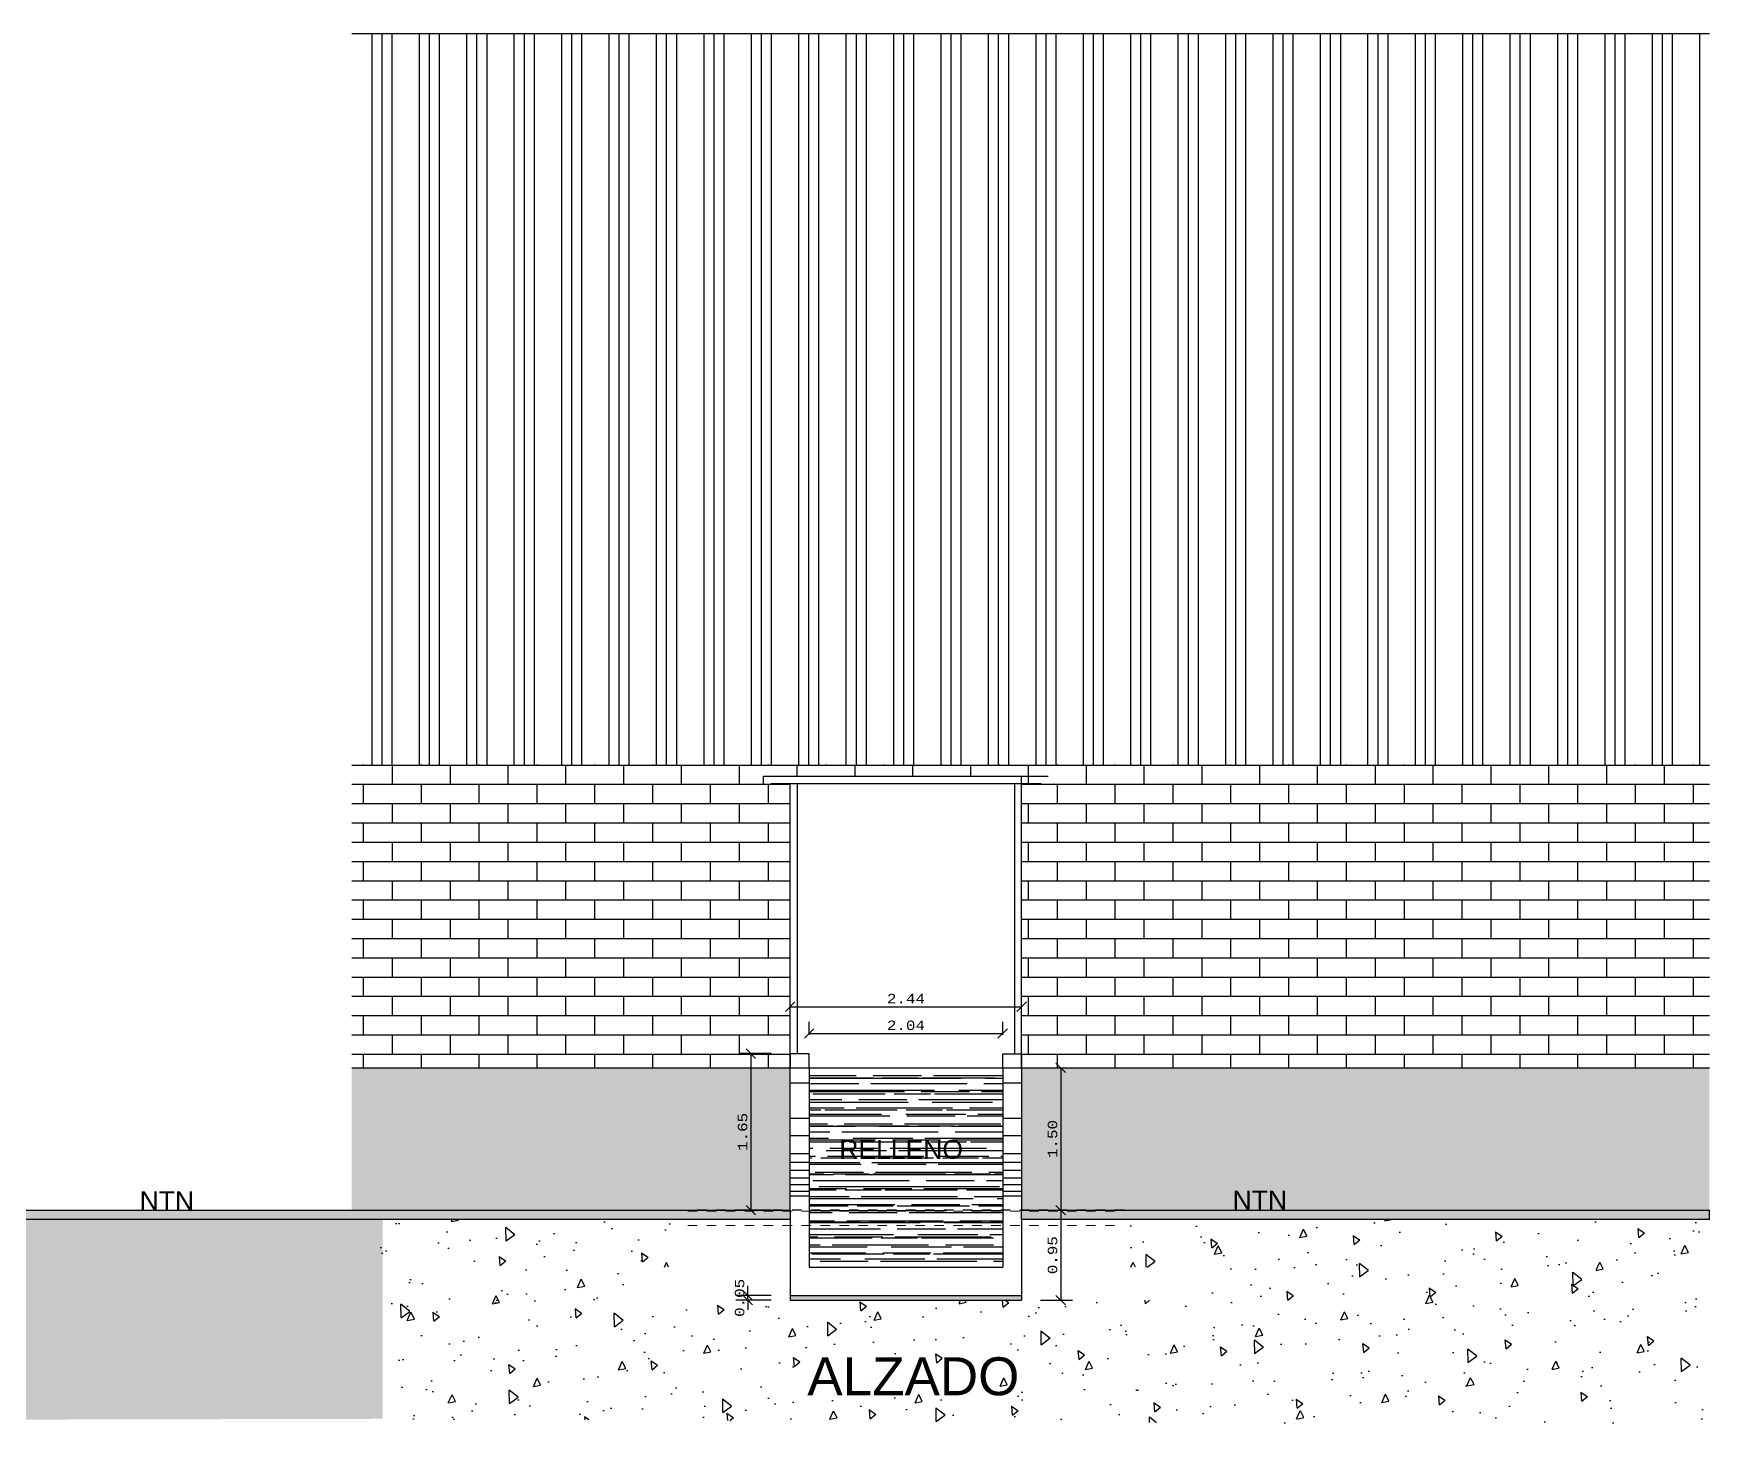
# Model space of a CAD drawing. Header units: millimetres. Extents: x 1263 to 2085, y 1308 to 1444.
# Drawn here: x 1924.11 to 1941.78, y 1383.68 to 1398.52 of the extents above; entities that cross this region are included whole.
import ezdxf

# ---------------------------------------------------------------- set-up
doc = ezdxf.new("R2010")
doc.units = ezdxf.units.MM
doc.linetypes.add('DASHED2', pattern=[0.375, 0.25, -0.125])
doc.layers.add('Cotas', color=144, linetype='Continuous', lineweight=0)
doc.layers.add('Tubo-dre', color=170, linetype='Continuous', lineweight=0)
doc.styles.add('corrier new', font='cour.ttf', dxfattribs={"height": 0.1})
doc.styles.get("Standard").update_dxf_attribs({"font": 'arial.ttf'})
doc.dimstyles.new('Ing_metros_anotativa', dxfattribs={"dimscale": 0, "dimtxt": 0.1, "dimasz": 0.1, "dimexe": 0.125, "dimexo": 0.2, "dimgap": 0.03, "dimtad": 1, "dimzin": 1, "dimdsep": 46, "dimtxsty": 'corrier new', "dimblk": 'OBLIQUE', "dimcen": 0, "dimadec": 0, "dimazin": 0, "dimtfac": 1, "dimtix": 1, "dimtmove": 0, "dimatfit": 3, "dimfxl": 1, "dimarcsym": 0})
pattern_1 = [(95, (972.583, 586.6442), (0.70047325, 0.5877669), [0.09525, -1.04775]), (40, (972.583, 586.6442), (-0.8000923, 0.55088364), [0.0762, -0.8382029]), (145.451445, (972.6414, 586.69315), (-0.099619, 1.1386505), [0.08095004, -0.8904512]), (91.1842, (972.4034, 586.8238), (1.1070512, 0.8097671), [0.142875, -1.571625]), (141.63556, (972.4957, 586.8913), (-0.0354331, 1.7141338), [0.1214251, -1.335678]), (36.18415, (972.4034, 586.8238), (-0.0354331, 1.7141338), [0.1142998, -1.2572987]), (66, (972.5381, 586.8687), (0.8975999, 0.17447575), [0.09525, -1.04775]), (11, (972.5381, 586.8687), (-0.4326996, 0.869706), [0.0762, -0.8382]), (116.451445, (972.6129, 586.8832), (0.46490026, 1.0441817), [0.08095004, -0.8904497]), (82.5, (972.58304, 586.64417), (-0.288027345, 0.30986707), [0, -0.82804, 0, -0.8509, 0, -0.841375]), (52.5, (972.58304, 586.64417), (-0.11794864, 0.590435), [0, -0.48514, 0, -0.80899, 0, -0.320675]), (12.5, (972.38278, 586.4439), (0.499639315, 0.45913098), [0, -0.3175, 0, -0.9906, 0, -1.31445]), (2.5, (972.293, 586.3541), (0.43381952, 0.61361196), [0, -0.41275, 0, -0.65786, 0, -0.93345])]

# ---------------------------------------------------------------- blocks, each defined once
blk = doc.blocks.new('_Oblique')
at = {"color": 0, "linetype": 'ByBlock', "lineweight": -2}
blk.add_line((-0.5, -0.5), (0.5, 0.5), dxfattribs=at)
blk = doc.blocks.new('*D310')
at = {"layer": 'Cotas', "color": 0, "lineweight": -2, "transparency": 16777216}
for p, q in [((1932.085, 1387.964), (1932.085, 1388.384)), ((1934.525, 1387.964), (1934.525, 1388.384)), ((1932.085, 1388.259), (1934.525, 1388.259))]:
    blk.add_line(p, q, dxfattribs=at)
at = {"layer": 'Defpoints', "color": 0, "transparency": 16777216}
for p in [(1934.525, 1388.259), (1932.085, 1387.764), (1934.525, 1387.764)]:
    blk.add_point(p, dxfattribs=at)
at = {"layer": 'Cotas', "color": 0, "lineweight": -2, "transparency": 16777216, "xscale": 0.1, "yscale": 0.1, "zscale": 0.1, "rotation": 180}
blk.add_blockref('_Oblique', (1932.085, 1388.259), dxfattribs=at)
at = {"layer": 'Cotas', "color": 0, "lineweight": -2, "transparency": 16777216, "xscale": 0.1, "yscale": 0.1, "zscale": 0.1}
blk.add_blockref('_Oblique', (1934.525, 1388.259), dxfattribs=at)
at = {"layer": 'Cotas', "color": 0, "transparency": 16777216, "insert": (1933.305, 1388.345), "char_height": 0.1, "attachment_point": 5, "style": 'corrier new'}
blk.add_mtext('2.44', dxfattribs=at)
blk = doc.blocks.new('*D311')
at = {"layer": 'Cotas', "color": 0, "lineweight": -2, "transparency": 16777216}
for p, q in [((1932.285, 1387.964), (1932.285, 1388.101)), ((1932.285, 1387.976), (1934.325, 1387.976)), ((1934.325, 1387.964), (1934.325, 1388.101))]:
    blk.add_line(p, q, dxfattribs=at)
at = {"layer": 'Defpoints', "color": 0, "transparency": 16777216}
for p in [(1934.325, 1387.976), (1932.285, 1387.764), (1934.325, 1387.764)]:
    blk.add_point(p, dxfattribs=at)
at = {"layer": 'Cotas', "color": 0, "lineweight": -2, "transparency": 16777216, "xscale": 0.1, "yscale": 0.1, "zscale": 0.1, "rotation": 180}
blk.add_blockref('_Oblique', (1932.285, 1387.976), dxfattribs=at)
at = {"layer": 'Cotas', "color": 0, "lineweight": -2, "transparency": 16777216, "xscale": 0.1, "yscale": 0.1, "zscale": 0.1}
blk.add_blockref('_Oblique', (1934.325, 1387.976), dxfattribs=at)
at = {"layer": 'Cotas', "color": 0, "transparency": 16777216, "insert": (1933.305, 1388.062), "char_height": 0.1, "attachment_point": 5, "style": 'corrier new'}
blk.add_mtext('2.04', dxfattribs=at)
blk = doc.blocks.new('*D312')
at = {"layer": 'Cotas', "color": 0, "lineweight": -2, "transparency": 16777216}
for p, q in [((1931.885, 1387.764), (1931.545, 1387.764)), ((1931.67, 1387.764), (1931.67, 1386.114)), ((1931.885, 1386.114), (1931.545, 1386.114))]:
    blk.add_line(p, q, dxfattribs=at)
at = {"layer": 'Defpoints', "color": 0, "transparency": 16777216}
for p in [(1932.085, 1387.764), (1931.67, 1386.114), (1932.085, 1386.114)]:
    blk.add_point(p, dxfattribs=at)
at = {"layer": 'Cotas', "color": 0, "lineweight": -2, "transparency": 16777216, "xscale": 0.1, "yscale": 0.1, "zscale": 0.1}
for p, rotation in [((1931.67, 1387.764), 90), ((1931.67, 1386.114), 270)]:
    blk.add_blockref('_Oblique', p, dxfattribs=dict(at, rotation=rotation))
at = {"layer": 'Cotas', "color": 0, "transparency": 16777216, "insert": (1931.583, 1386.939), "char_height": 0.1, "attachment_point": 5, "rotation": 90, "style": 'corrier new'}
blk.add_mtext('1.65', dxfattribs=at)
blk = doc.blocks.new('*D313')
at = {"layer": 'Cotas', "color": 0, "lineweight": -2, "transparency": 16777216}
for p, q in [((1934.725, 1387.614), (1935.062, 1387.614)), ((1934.937, 1387.614), (1934.937, 1386.114)), ((1934.725, 1386.114), (1935.062, 1386.114))]:
    blk.add_line(p, q, dxfattribs=at)
at = {"layer": 'Defpoints', "color": 0, "transparency": 16777216}
for p in [(1934.525, 1387.614), (1934.525, 1386.114), (1934.937, 1386.114)]:
    blk.add_point(p, dxfattribs=at)
at = {"layer": 'Cotas', "color": 0, "lineweight": -2, "transparency": 16777216, "xscale": 0.1, "yscale": 0.1, "zscale": 0.1}
for p, rotation in [((1934.937, 1387.614), 90), ((1934.937, 1386.114), 270)]:
    blk.add_blockref('_Oblique', p, dxfattribs=dict(at, rotation=rotation))
at = {"layer": 'Cotas', "color": 0, "transparency": 16777216, "insert": (1934.851, 1386.864), "char_height": 0.1, "attachment_point": 5, "rotation": 90, "style": 'corrier new'}
blk.add_mtext('1.50', dxfattribs=at)
blk = doc.blocks.new('*D314')
at = {"layer": 'Cotas', "color": 0, "lineweight": -2, "transparency": 16777216}
for p, q in [((1934.725, 1386.114), (1935.062, 1386.114)), ((1934.937, 1386.114), (1934.937, 1385.164)), ((1934.725, 1385.164), (1935.062, 1385.164))]:
    blk.add_line(p, q, dxfattribs=at)
at = {"layer": 'Defpoints', "color": 0, "transparency": 16777216}
for p in [(1934.525, 1386.114), (1934.525, 1385.164), (1934.937, 1385.164)]:
    blk.add_point(p, dxfattribs=at)
at = {"layer": 'Cotas', "color": 0, "lineweight": -2, "transparency": 16777216, "xscale": 0.1, "yscale": 0.1, "zscale": 0.1}
for p, rotation in [((1934.937, 1386.114), 90), ((1934.937, 1385.164), 270)]:
    blk.add_blockref('_Oblique', p, dxfattribs=dict(at, rotation=rotation))
at = {"layer": 'Cotas', "color": 0, "transparency": 16777216, "insert": (1934.851, 1385.639), "char_height": 0.1, "attachment_point": 5, "rotation": 90, "style": 'corrier new'}
blk.add_mtext('0.95', dxfattribs=at)
blk = doc.blocks.new('*D320')
at = {"layer": 'Cotas', "color": 0, "lineweight": -2, "transparency": 16777216}
for p, q in [((1931.638, 1385.214), (1931.638, 1385.314)), ((1931.885, 1385.214), (1931.513, 1385.214)), ((1931.885, 1385.164), (1931.513, 1385.164)), ((1931.638, 1385.164), (1931.638, 1385.214)), ((1931.638, 1385.164), (1931.638, 1385.064))]:
    blk.add_line(p, q, dxfattribs=at)
at = {"layer": 'Defpoints', "color": 0, "transparency": 16777216}
for p in [(1931.638, 1385.214), (1932.085, 1385.214), (1932.085, 1385.164)]:
    blk.add_point(p, dxfattribs=at)
at = {"layer": 'Cotas', "color": 0, "lineweight": -2, "transparency": 16777216, "xscale": 0.1, "yscale": 0.1, "zscale": 0.1}
for p, rotation in [((1931.638, 1385.214), 270), ((1931.638, 1385.164), 90)]:
    blk.add_blockref('_Oblique', p, dxfattribs=dict(at, rotation=rotation))
at = {"layer": 'Cotas', "color": 0, "transparency": 16777216, "insert": (1931.552, 1385.189), "char_height": 0.1, "attachment_point": 5, "rotation": 90, "style": 'corrier new'}
blk.add_mtext('0.05', dxfattribs=at)

msp = doc.modelspace()

# ---------------------------------------------------------------- hatches: boundary and pattern name
at = {"transparency": 33554687}
h = msp.add_hatch(dxfattribs=at)
h.set_pattern_fill('GOST_GROUND', color=256, scale=0.05, angle=45)
h.set_pattern_definition([(90, (961.67573, 586.64417), (0.5, 0.5), [1]), (90, (961.7818, 586.75024), (0.5, 0.5), [1]), (90, (961.88787, 586.8563), (0.5, 0.5), [1])])
h.paths.add_polyline_path([(1941.77668, 1398.52098), (1927.4627, 1398.52098), (1927.4627, 1390.80708), (1941.77668, 1390.80708)])
h = msp.add_hatch(dxfattribs=at)
h.set_pattern_fill('AR-BRSTD', color=1, scale=0.003)
h.set_pattern_definition([(0, (961.67573, 586.64417), (0, 0.2032254), []), (90, (961.67573, 586.64417), (-0.3048, 0.2032254), [0.2032254, -0.2032254])])
h.paths.add_polyline_path([(1932.08476, 1390.61356), (1932.08857, 1390.68856), (1934.52476, 1390.68856), (1934.52476, 1387.61356), (1941.77668, 1387.61356), (1941.77668, 1390.81356), (1927.4627, 1390.81356), (1927.4627, 1387.61356), (1932.08476, 1387.61356)])
at = {"true_color": 0x636466, "transparency": 33554687}
h = msp.add_hatch(dxfattribs=at)
h.set_pattern_fill('AR-SAND', color=251, scale=0.002)
h.set_pattern_definition([(37.5, (961.67573, 586.64417), (-0.0032000626, 0.0978826475), [0, -0.077216, 0, -0.08636, 0, -0.08255]), (7.5, (961.67573, 586.64417), (0.089904657, 0.14336502), [0, -0.041656, 0, -0.069596, 0, -0.02667]), (327.5, (961.61325, 586.64417), (0.158198474, 0.000287437), [0, -0.0254, 0, -0.09144, 0, -0.11938]), (317.5, (961.61325, 586.64417), (0.15271129, 0.044585865), [0, -0.0127, 0, -0.059944, 0, -0.06858])])
h.paths.add_polyline_path([(1932.08476, 1387.61356), (1927.4627, 1387.61356), (1927.4627, 1386.11356), (1932.08476, 1386.11356)])
h.paths.add_polyline_path([(1941.77668, 1387.61356), (1934.52476, 1387.61356), (1934.52476, 1386.11356), (1941.77668, 1386.11356)])
at = {"transparency": 33554687}
h = msp.add_hatch(dxfattribs=at)
h.set_pattern_fill('AR-RROOF', color=32, scale=0.005)
h.set_pattern_definition([(0, (961.67573, 586.64417), (0.2794, 0.127), [1.905, -0.254, 0.635, -0.127]), (0, (961.84464, 586.70767), (-0.127, 0.16891), [0.381, -0.04191, 0.762, -0.09525]), (0, (961.73923, 586.75212), (0.6604, 0.08509), [1.016, -0.1778, 0.508, -0.127])])
h.paths.add_polyline_path([(1932.28476, 1387.61356), (1932.28476, 1385.51356), (1933.00476, 1385.51356), (1933.60476, 1385.51356), (1934.32476, 1385.51356), (1934.32476, 1387.61356)])
h = msp.add_hatch(dxfattribs=at)
h.set_pattern_fill('AR-CONC', color=32, scale=0.005, angle=45)
h.set_pattern_definition(pattern_1)
edge = h.paths.add_edge_path()
edge.add_spline(control_points=[(1889.48147, 1387.49509), (1889.48147, 1387.49509), (1889.52887, 1387.39241), (1889.52887, 1387.39241), (1889.52887, 1387.39241), (1889.55257, 1387.30552), (1889.55257, 1387.30552)], knot_values=[10.00002, 10.00002, 10.00002, 10.00002, 11.00002, 11.00002, 11.00002, 12, 12, 12, 12], degree=3, periodic=0)
edge.add_line((1889.57127, 1387.30053), (1889.55344, 1387.28271))
edge.add_spline(control_points=[(1889.55257, 1387.30552), (1889.56928, 1387.23636), (1889.55648, 1387.12542), (1889.53084, 1386.99942)], knot_values=[9.64740209, 9.64740209, 9.64740209, 9.64740209, 10, 10, 10, 10], degree=3, periodic=0)
edge.add_spline(control_points=[(1889.53084, 1386.99942), (1889.48377, 1386.76806), (1889.39342, 1386.48589), (1889.36299, 1386.31816)], knot_values=[9, 9, 9, 9, 9.64740209, 9.64740209, 9.64740209, 9.64740209], degree=3, periodic=0)
edge.add_spline(control_points=[(1889.36299, 1386.31816), (1889.36299, 1386.31816), (1889.36299, 1386.31127), (1889.36299, 1386.30236)], knot_values=[8.64711642, 8.64711642, 8.64711642, 8.64711642, 9, 9, 9, 9], degree=3, periodic=0)
edge.add_spline(control_points=[(1889.36299, 1386.26286), (1889.36299, 1386.26286), (1889.37089, 1386.23917), (1889.37089, 1386.23917)], knot_values=[7.00001, 7.00001, 7.00001, 7.00001, 7.99999, 7.99999, 7.99999, 7.99999], degree=3, periodic=0)
edge.add_spline(control_points=[(1889.37089, 1386.23917), (1889.3834, 1386.14333), (1889.37379, 1386.04551), (1889.3156, 1385.96271)], knot_values=[6, 6, 6, 6, 7, 7, 7, 7], degree=3, periodic=0)
edge.add_line((1889.36931, 1386.04011), (1889.3318, 1386.0026))
edge.add_spline(control_points=[(1889.37089, 1386.23917), (1889.3834, 1386.14333), (1889.37379, 1386.04551), (1889.3156, 1385.96271)], knot_values=[6, 6, 6, 6, 7, 7, 7, 7], degree=3, periodic=0)
edge.add_spline(control_points=[(1889.3156, 1385.96271), (1889.3156, 1385.96271), (1889.29191, 1385.92321), (1889.29191, 1385.92321), (1889.29191, 1385.92321), (1889.29191, 1385.92321), (1889.29191, 1385.92321)], knot_values=[4.99999, 4.99999, 4.99999, 4.99999, 5.99999, 5.99999, 5.99999, 6, 6, 6, 6], degree=3, periodic=0)
edge.add_spline(control_points=[(1889.29191, 1385.92321), (1889.29191, 1385.92321), (1889.27611, 1385.88372), (1889.27611, 1385.88372)], knot_values=[4.00001, 4.00001, 4.00001, 4.00001, 4.99999, 4.99999, 4.99999, 4.99999], degree=3, periodic=0)
edge.add_spline(control_points=[(1889.27611, 1385.88372), (1889.18567, 1385.74035), (1889.20857, 1385.65136), (1889.14972, 1385.50457)], knot_values=[3, 3, 3, 3, 4, 4, 4, 4], degree=3, periodic=0)
edge.add_line((1889.17463, 1385.57688), (1889.16954, 1385.57179))
edge.add_spline(control_points=[(1889.27611, 1385.88372), (1889.18567, 1385.74035), (1889.20857, 1385.65136), (1889.14972, 1385.50457)], knot_values=[3, 3, 3, 3, 4, 4, 4, 4], degree=3, periodic=0)
edge.add_spline(control_points=[(1889.12603, 1385.42558), (1889.12603, 1385.42558), (1889.08653, 1385.3229), (1889.08653, 1385.3229)], knot_values=[1.00001, 1.00001, 1.00001, 1.00001, 1.99999, 1.99999, 1.99999, 1.99999], degree=3, periodic=0)
edge.add_spline(control_points=[(1889.08653, 1385.3229), (1889.08653, 1385.3229), (1889.03123, 1385.19652), (1889.03123, 1385.19652)], knot_values=[0.00001, 0.00001, 0.00001, 0.00001, 0.99999, 0.99999, 0.99999, 0.99999], degree=3, periodic=0)
edge.add_line((1889.00704, 1385.14122), (1885.85588, 1385.14122))
edge.add_line((1885.85588, 1385.14122), (1885.85588, 1385.21456))
edge.add_spline(control_points=[(1885.80848, 1385.32291), (1885.80849, 1385.3229), (1885.86377, 1385.19652), (1885.86377, 1385.19652)], knot_values=[0, 0, 0, 0, 0.99999, 0.99999, 0.99999, 0.99999], degree=3, periodic=0)
edge.add_spline(control_points=[(1885.7453, 1385.50458), (1885.7453, 1385.50458), (1885.76898, 1385.42559), (1885.76898, 1385.42559), (1885.76898, 1385.42559), (1885.76898, 1385.42559), (1885.76898, 1385.42559)], knot_values=[1.99999, 1.99999, 1.99999, 1.99999, 2.99999, 2.99999, 2.99999, 3, 3, 3, 3], degree=3, periodic=0)
edge.add_spline(control_points=[(1885.7453, 1385.50458), (1885.69015, 1385.6336), (1885.70774, 1385.70161), (1885.67045, 1385.79312)], knot_values=[3, 3, 3, 3, 3.76989557, 3.76989557, 3.76989557, 3.76989557], degree=3, periodic=0)
edge.add_spline(control_points=[(1885.67045, 1385.79312), (1885.65931, 1385.82047), (1885.64326, 1385.84992), (1885.6189, 1385.88372)], knot_values=[3.76989557, 3.76989557, 3.76989557, 3.76989557, 4, 4, 4, 4], degree=3, periodic=0)
edge.add_line((1885.57248, 1385.95582), (1885.5794, 1385.96274))
edge.add_spline(control_points=[(1885.5794, 1385.96274), (1885.52503, 1386.05317), (1885.50161, 1386.13808), (1885.53203, 1386.23918)], knot_values=[6.00008322, 6.00008322, 6.00008322, 6.00008322, 7, 7, 7, 7], degree=3, periodic=0)
edge.add_line((1885.50316, 1386.14717), (1885.52821, 1386.17221))
edge.add_spline(control_points=[(1885.5794, 1385.96274), (1885.52503, 1386.05317), (1885.50161, 1386.13808), (1885.53203, 1386.23918)], knot_values=[6.00008322, 6.00008322, 6.00008322, 6.00008322, 7, 7, 7, 7], degree=3, periodic=0)
edge.add_spline(control_points=[(1885.53203, 1386.23918), (1885.53203, 1386.23918), (1885.53203, 1386.31817), (1885.53203, 1386.31817)], knot_values=[7.00001, 7.00001, 7.00001, 7.00001, 8, 8, 8, 8], degree=3, periodic=0)
edge.add_spline(control_points=[(1885.53203, 1386.31817), (1885.52671, 1386.34998), (1885.51934, 1386.38527), (1885.51055, 1386.42312)], knot_values=[8, 8, 8, 8, 8.11844843, 8.11844843, 8.11844843, 8.11844843], degree=3, periodic=0)
edge.add_spline(control_points=[(1885.51055, 1386.42312), (1885.4954, 1386.48839), (1885.47604, 1386.56125), (1885.45575, 1386.63689)], knot_values=[8.11844843, 8.11844843, 8.11844843, 8.11844843, 8.32274883, 8.32274883, 8.32274883, 8.32274883], degree=3, periodic=0)
edge.add_spline(control_points=[(1885.45575, 1386.63689), (1885.41739, 1386.77987), (1885.3757, 1386.93278), (1885.35278, 1387.06314)], knot_values=[8.32274883, 8.32274883, 8.32274883, 8.32274883, 8.70897329, 8.70897329, 8.70897329, 8.70897329], degree=3, periodic=0)
edge.add_spline(control_points=[(1885.34244, 1387.30553), (1885.32892, 1387.2468), (1885.33552, 1387.16137), (1885.35278, 1387.06314)], knot_values=[8.70897329, 8.70897329, 8.70897329, 8.70897329, 9, 9, 9, 9], degree=3, periodic=0)
edge.add_spline(control_points=[(1885.41354, 1387.4951), (1885.41354, 1387.4951), (1885.36615, 1387.39242), (1885.36615, 1387.39242), (1885.36615, 1387.39242), (1885.34244, 1387.30553), (1885.34244, 1387.30553)], knot_values=[9.00002, 9.00002, 9.00002, 9.00002, 10.00002, 10.00002, 10.00002, 11, 11, 11, 11], degree=3, periodic=0)
edge.add_line((1885.42448, 1387.51881), (1832.87002, 1387.51881))
edge.add_line((1832.87002, 1387.51881), (1832.87002, 1386.21546))
edge.add_line((1832.87002, 1386.21546), (1835.37397, 1386.21546))
edge.add_line((1835.37397, 1386.21546), (1835.37397, 1385.2123))
edge.add_line((1835.37397, 1385.2123), (1832.16701, 1385.2123))
edge.add_line((1832.16701, 1385.2123), (1832.16701, 1386.11356))
edge.add_line((1832.16701, 1386.11356), (1823.31133, 1386.11356))
edge.add_line((1823.31133, 1386.11356), (1823.31133, 1383.68498))
edge.add_line((1823.31133, 1383.68498), (1927.78814, 1383.91356))
edge.add_line((1927.78814, 1383.91356), (1927.78814, 1386.01356))
edge.add_line((1927.78814, 1386.01356), (1922.71207, 1386.01356))
edge.add_line((1922.71207, 1386.01356), (1922.71207, 1385.71356))
edge.add_line((1922.71207, 1385.71356), (1922.71207, 1385.41356))
edge.add_line((1922.71207, 1385.41356), (1922.71207, 1385.16356))
edge.add_line((1922.71207, 1385.16356), (1912.71207, 1385.16356))
edge.add_line((1912.71207, 1385.16356), (1912.71207, 1385.71356))
edge.add_line((1912.71207, 1385.71356), (1912.71207, 1386.11356))
edge.add_line((1912.71207, 1386.11356), (1912.71207, 1386.51356))
edge.add_line((1912.71207, 1386.51356), (1912.71207, 1387.51877))
edge.add_line((1912.71207, 1387.51877), (1912.00905, 1387.51881))
edge.add_line((1912.00905, 1387.51881), (1889.52098, 1387.51881))
edge.add_line((1889.52098, 1387.51881), (1889.48646, 1387.48429))
edge = h.paths.add_edge_path(flags=16)
edge.add_spline(control_points=[(1859.35505, 1386.23916), (1859.36942, 1386.09737), (1859.37546, 1386.09895), (1859.29977, 1385.96269)], knot_values=[6, 6, 6, 6, 7, 7, 7, 7], degree=3, periodic=0)
edge.add_line((1859.31925, 1386.00588), (1859.36332, 1386.04995))
edge = h.paths.add_edge_path(flags=16)
edge.add_spline(control_points=[(1855.79267, 1385.32289), (1855.79267, 1385.32289), (1855.84795, 1385.19651), (1855.84795, 1385.19651)], knot_values=[0, 0, 0, 0, 0.99999, 0.99999, 0.99999, 0.99999], degree=3, periodic=0)
edge.add_line((1855.84796, 1385.1965), (1855.84001, 1385.1965))
edge.add_line((1855.84001, 1385.1965), (1855.84001, 1385.18071))
edge.add_line((1855.84001, 1385.18071), (1855.84815, 1385.18071))
edge.add_line((1855.84815, 1385.18071), (1855.85281, 1385.1854))
h.paths.add_polyline_path([(1856.17964, 1385.2123), (1856.17964, 1385.25174), (1856.1402, 1385.2123)], flags=17)
h.paths.add_polyline_path([(1857.78314, 1387.46349), (1857.12754, 1387.46349), (1857.12754, 1387.46348), (1857.08013, 1387.41799), (1857.08013, 1385.51246), (1856.44036, 1385.51246), (1857.08013, 1386.15221), (1857.08013, 1387.47921), (1857.06441, 1387.46349), (1857.12754, 1387.46349), (1857.15913, 1387.49508), (1857.15913, 1387.51878), (1857.71208, 1387.51878), (1857.82759, 1387.42891), (1857.78314, 1387.38447)], flags=16)
at = {"true_color": 0x000000, "transparency": 33554687}
h = msp.add_hatch(dxfattribs=at)
h.set_pattern_fill('CORK', color=18, scale=0.007)
h.set_pattern_definition([(0, (961.608911, 586.634172), (0, 0.022225), []), (135, (961.620024, 586.62306), (-0.0444500192, -0.0444500192), [0.03143091, -0.03143091]), (135, (961.62558, 586.62306), (-0.0444500192, -0.0444500192), [0.03143091, -0.03143091]), (135, (961.631136, 586.62306), (-0.0444500192, -0.0444500192), [0.03143091, -0.03143091])])
h.paths.add_polyline_path([(1932.08476, 1386.01356), (1932.08476, 1386.11356), (1922.71207, 1386.11356), (1922.71207, 1386.01356)])
at = {"transparency": 33554687}
h = msp.add_hatch(dxfattribs=at)
h.set_pattern_fill('AR-CONC', color=32, scale=0.005, angle=45)
h.set_pattern_definition(pattern_1)
h.paths.add_polyline_path([(1941.70899, 1385.91265), (1941.77668, 1385.94303), (1941.77668, 1386.01356), (1935.60489, 1386.01356), (1935.60476, 1385.51356), (1936.20476, 1385.51356), (1936.20476, 1385.21356), (1936.20476, 1385.16356), (1933.30476, 1385.16356), (1930.40969, 1385.16356), (1930.40476, 1385.51356), (1931.00476, 1385.51356), (1931.00476, 1386.01356), (1927.75245, 1386.01356), (1927.75245, 1383.91356), (1941.70899, 1383.84394)])
at = {"true_color": 0x000000, "transparency": 33554687}
h = msp.add_hatch(dxfattribs=at)
h.set_pattern_fill('CORK', color=18, scale=0.007)
h.set_pattern_definition([(0, (984.675734, 586.644173), (0, 0.022225), []), (135, (984.686846, 586.63306), (-0.0444500192, -0.0444500192), [0.03143091, -0.03143091]), (135, (984.6924, 586.63306), (-0.0444500192, -0.0444500192), [0.03143091, -0.03143091]), (135, (984.69796, 586.63306), (-0.0444500192, -0.0444500192), [0.03143091, -0.03143091])])
h.paths.add_polyline_path([(1941.77668, 1386.01356), (1941.77668, 1386.11356), (1934.52476, 1386.11356), (1934.52476, 1386.01356)])
at = {"true_color": 0x939598, "transparency": 33554687}
h = msp.add_hatch(dxfattribs=at)
h.set_pattern_fill('CLAY', color=252, scale=0.004)
h.set_pattern_definition([(0, (989.182594, 586.441003), (0, 0.01905), []), (0, (989.182594, 586.444178), (0, 0.01905), []), (0, (989.182594, 586.447353), (0, 0.01905), []), (0, (989.182594, 586.453703), (0, 0.01905), [0.01905, -0.0127])])
h.paths.add_polyline_path([(1934.52476, 1385.21356), (1932.08476, 1385.21356), (1932.08476, 1385.16356), (1934.52476, 1385.16356)])

# ---------------------------------------------------------------- linework, layer by layer
at = {"color": 1, "transparency": 33554687}
for p, q in [((1927.4627, 1398.52098), (1941.77668, 1398.52098)), ((1931.80476, 1390.61356), (1931.80476, 1390.68856)), ((1931.80476, 1390.68856), (1934.80476, 1390.68856)), ((1931.87976, 1390.61356), (1934.72976, 1390.61356)), ((1932.08476, 1387.61356), (1932.08476, 1390.61356)), ((1932.15976, 1390.61356), (1932.15976, 1387.76356)), ((1934.44976, 1390.61356), (1934.44976, 1387.76356)), ((1934.52476, 1387.61356), (1934.52476, 1390.68856)), ((1927.4627, 1387.61356), (1941.77668, 1387.61356))]:
    msp.add_line(p, q, dxfattribs=at)
at = {"linetype": 'DASHED2', "transparency": 33554687}
for p, q in [((1932.28476, 1387.76356), (1932.08476, 1387.76356)), ((1932.08476, 1387.76356), (1932.08476, 1387.61356)), ((1932.28476, 1387.61356), (1932.28476, 1387.76356)), ((1934.32476, 1387.61356), (1934.32476, 1387.76356)), ((1934.32476, 1387.76356), (1934.52476, 1387.76356)), ((1934.52476, 1387.76356), (1934.52476, 1387.61356))]:
    msp.add_line(p, q, dxfattribs=at)
at = {"transparency": 33554687}
for p, q in [((1932.08476, 1386.11356), (1932.08476, 1387.61356)), ((1932.08476, 1387.61356), (1932.28476, 1387.61356)), ((1932.28476, 1387.61356), (1932.28476, 1385.51356)), ((1934.32476, 1387.61356), (1934.32476, 1385.51356)), ((1934.52476, 1387.61356), (1934.52476, 1386.11356)), ((1932.08476, 1387.45526), (1932.28476, 1387.45526)), ((1934.32476, 1387.45526), (1934.52476, 1387.45526)), ((1932.08476, 1387.08496), (1932.28476, 1387.08496)), ((1934.32476, 1387.08496), (1934.52476, 1387.08496)), ((1932.08476, 1386.90151), (1932.28476, 1386.90151)), ((1934.32476, 1386.90151), (1934.52476, 1386.90151)), ((1932.08476, 1386.71176), (1932.28476, 1386.71176)), ((1932.08476, 1386.6209), (1932.28476, 1386.6209)), ((1934.32476, 1386.71176), (1934.52476, 1386.71176)), ((1934.32476, 1386.6209), (1934.52476, 1386.6209)), ((1932.08476, 1386.53543), (1932.28476, 1386.53543)), ((1932.08476, 1386.45547), (1932.28476, 1386.45547)), ((1932.08476, 1386.38378), (1932.28476, 1386.38378)), ((1934.32476, 1386.53543), (1934.52476, 1386.53543)), ((1934.32476, 1386.45547), (1934.52476, 1386.45547)), ((1934.32476, 1386.38378), (1934.52476, 1386.38378)), ((1932.08476, 1386.31484), (1932.28476, 1386.31484)), ((1932.08476, 1386.26356), (1932.28476, 1386.26356)), ((1934.32476, 1386.31484), (1934.52476, 1386.31484)), ((1934.32476, 1386.26356), (1934.52476, 1386.26356)), ((1922.71207, 1386.11356), (1932.08476, 1386.11356)), ((1932.08476, 1386.01356), (1922.71207, 1386.01356)), ((1932.08476, 1386.11356), (1932.08476, 1386.01356)), ((1934.52476, 1386.01356), (1934.52476, 1385.16356)), ((1941.77668, 1386.01356), (1941.77668, 1386.11356)), ((1932.28476, 1385.51356), (1934.32476, 1385.51356))]:
    msp.add_line(p, q, dxfattribs=at)
msp.add_line((1932.08476, 1387.61356), (1934.52476, 1387.61356))
at = {"color": 1, "linetype": 'DASHED2', "ltscale": 0.35, "transparency": 33554559}
msp.add_line((1935.60476, 1386.11356), (1931.00476, 1386.11356), dxfattribs=at)
at = {"color": 7, "transparency": 33554687}
for p, q in [((1932.08476, 1386.01356), (1932.08476, 1385.16356)), ((1932.08476, 1385.21356), (1934.52476, 1385.21356)), ((1932.08476, 1385.16356), (1934.52476, 1385.16356))]:
    msp.add_line(p, q, dxfattribs=at)
at = {"transparency": 33554687}
msp.add_lwpolyline([(1941.77668, 1386.01356), (1934.52476, 1386.01356), (1934.52476, 1386.11356), (1941.77668, 1386.11356)], dxfattribs=at)
at = {"layer": 'Tubo-dre', "linetype": 'DASHED2', "ltscale": 0.35, "transparency": 33554559}
for p, q in [((1931.00476, 1386.10356), (1935.60489, 1386.10356)), ((1931.00476, 1385.95116), (1935.60476, 1385.95116))]:
    msp.add_line(p, q, dxfattribs=at)

# ---------------------------------------------------------------- texts
at = {"transparency": 33554687, "attachment_point": 1}
for s, width, insert, char_height in [('RELLENO', 1.8977453, (1932.60221, 1386.85443), 0.2), ('NTN', 10.0291945, (1925.22527, 1386.31356), 0.2), ('NTN', 10.0291945, (1936.74838, 1386.3202), 0.2), ('ALZADO', 8.1548116, (1932.26534, 1384.56199), 0.4)]:
    msp.add_mtext_dynamic_manual_height_columns(s, width=width, gutter_width=1, heights=[0], dxfattribs=dict(at, insert=insert, char_height=char_height))

# ---------------------------------------------------------------- dimensions: what is measured, and where the dimension line sits
at = {"layer": 'Cotas', "transparency": 33554687}
for base, p1, p2, picture, middle in [((1934.52476, 1388.25854), (1932.08476, 1387.76356), (1934.52476, 1387.76356), '*D310', (1933.30476, 1388.34474)), ((1934.32476, 1387.97583), (1932.28476, 1387.76356), (1934.32476, 1387.76356), '*D311', (1933.30476, 1388.06202))]:
    dim = msp.add_linear_dim(base=base, p1=p1, p2=p2, dimstyle='Ing_metros_anotativa', dxfattribs=at)
    dim.commit()
    dim.dimension.update_dxf_attribs({"geometry": picture, "text_midpoint": middle})
for base, p1, p2, picture, middle in [((1931.66968, 1386.11356), (1932.08476, 1387.76356), (1932.08476, 1386.11356), '*D312', (1931.58348, 1386.93856)), ((1934.93717, 1386.11356), (1934.52476, 1387.61356), (1934.52476, 1386.11356), '*D313', (1934.85097, 1386.86356)), ((1934.93717, 1385.16356), (1934.52476, 1386.11356), (1934.52476, 1385.16356), '*D314', (1934.85097, 1385.63856)), ((1931.63806, 1385.21356), (1932.08476, 1385.16356), (1932.08476, 1385.21356), '*D320', (1931.55187, 1385.18856))]:
    dim = msp.add_linear_dim(base=base, p1=p1, p2=p2, angle=90, dimstyle='Ing_metros_anotativa', dxfattribs=at)
    dim.commit()
    dim.dimension.update_dxf_attribs({"geometry": picture, "text_midpoint": middle})

doc.saveas('drawing.dxf')
